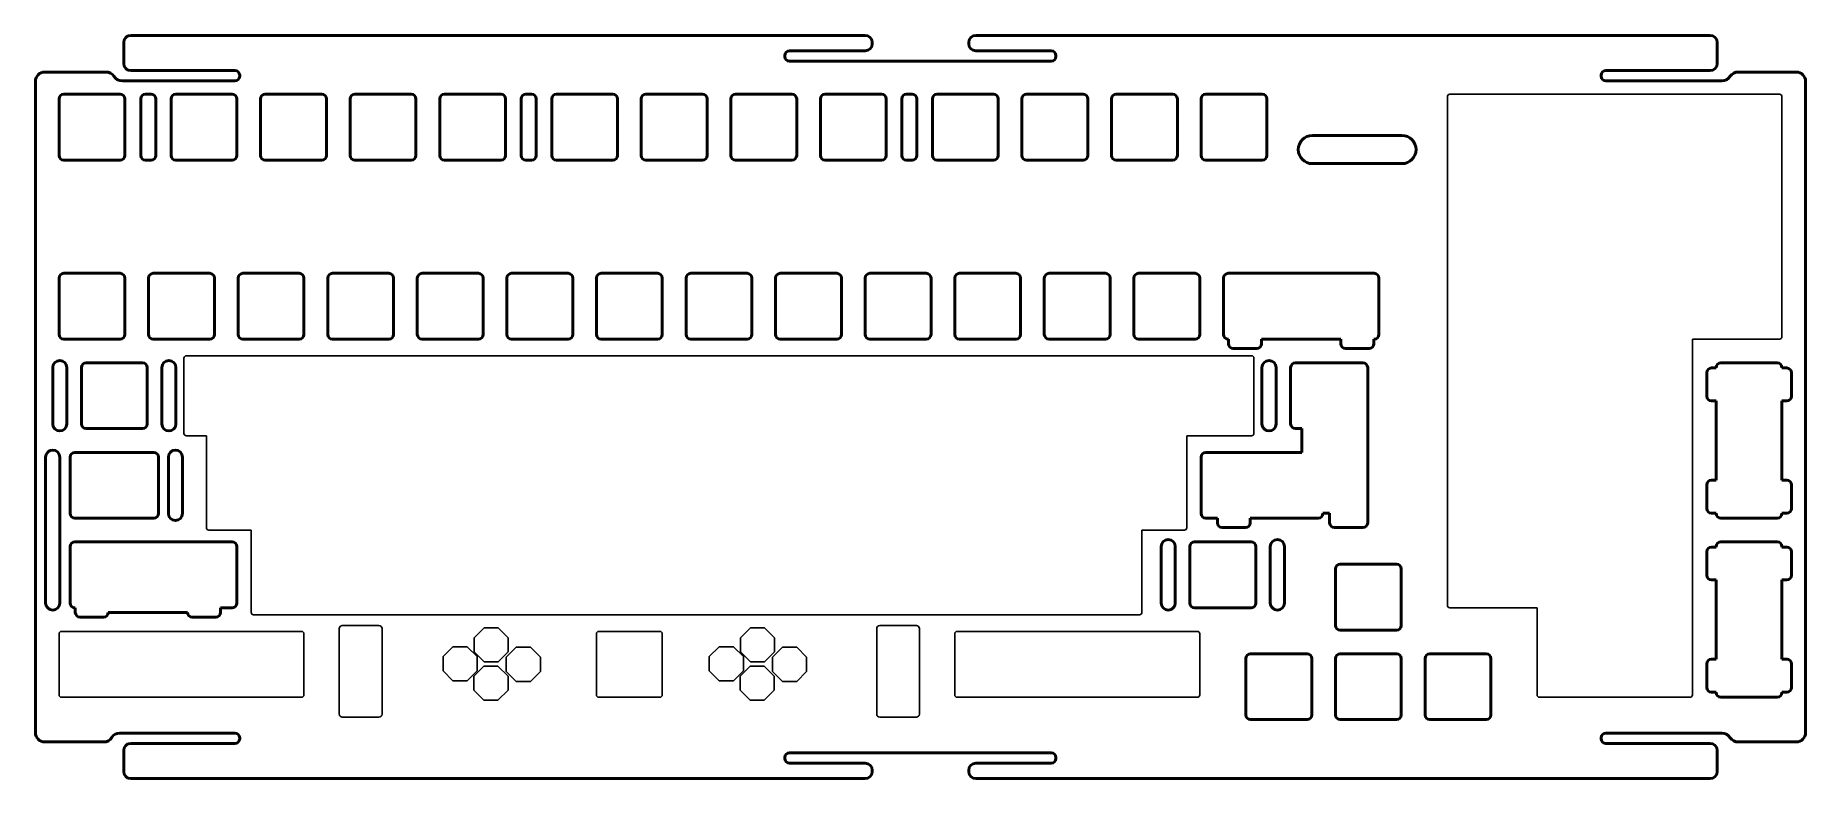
# Model space of a CAD drawing. Header units: millimetres. Extents: x 31 to 407, y 106 to 264.
import ezdxf

# ---------------------------------------------------------------- set-up
doc = ezdxf.new("R2010")
doc.units = ezdxf.units.MM
doc.header["$LTSCALE"] = 0.75
doc.layers.add('Visible', color=7, linetype='Continuous', lineweight=50)

msp = doc.modelspace()

# ---------------------------------------------------------------- linework, layer by layer
for p, q in [((331, 250.92), (331, 142.67)), ((331.5, 251.42), (401.65, 251.42)), ((402.15, 250.92), (402.15, 199.82)), ((289.35, 195.77), (62.8, 195.77)), ((383.1, 194.27), (383.1, 199.32)), ((383.1, 199.32), (401.65, 199.32)), ((62.3, 195.27), (62.3, 179.25)), ((289.85, 195.27), (289.85, 179.25)), ((383.1, 193.27), (383.1, 194.27)), ((383.1, 123.62), (383.1, 193.27)), ((67.06, 178.75), (62.8, 178.75)), ((67.06, 178.75), (67.06, 159.2)), ((275.56, 178.75), (275.56, 159.2)), ((289.35, 178.75), (275.56, 178.75)), ((67.56, 158.7), (76.59, 158.7)), ((76.59, 158.7), (76.59, 141.17)), ((266.04, 158.7), (266.04, 141.17)), ((266.04, 158.7), (275.06, 158.7)), ((77.09, 140.67), (265.54, 140.67)), ((331.5, 142.17), (350.05, 142.17)), ((350.05, 142.17), (350.05, 123.62)), ((35.72, 136.62), (35.72, 123.62)), ((36.22, 137.12), (87.32, 137.12)), ((87.82, 136.62), (87.82, 123.62)), ((95.32, 137.72), (95.32, 119.52)), ((95.97, 138.37), (103.77, 138.37)), ((104.42, 137.72), (104.42, 119.52)), ((124, 135.76), (126.12, 137.88)), ((124, 132.76), (124, 135.76)), ((126.12, 137.88), (129.12, 137.88)), ((129.12, 137.88), (131.24, 135.76)), ((131.24, 135.76), (131.24, 132.76)), ((150.02, 136.62), (150.02, 123.62)), ((150.52, 137.12), (163.52, 137.12)), ((164.02, 136.62), (164.02, 123.62)), ((180.63, 135.76), (182.75, 137.88)), ((180.63, 132.76), (180.63, 135.76)), ((182.75, 137.88), (185.75, 137.88)), ((185.75, 137.88), (187.87, 135.76)), ((187.87, 135.76), (187.87, 132.76)), ((209.62, 137.72), (209.62, 119.52)), ((210.27, 138.37), (218.07, 138.37)), ((218.72, 137.72), (218.72, 119.52)), ((226.22, 136.62), (226.22, 123.62)), ((226.72, 137.12), (277.82, 137.12)), ((278.32, 136.62), (278.32, 123.62)), ((117.39, 131.76), (119.51, 133.88)), ((119.51, 133.88), (122.51, 133.88)), ((122.51, 133.88), (124.63, 131.76)), ((126.12, 130.64), (124, 132.76)), ((131.24, 132.76), (129.12, 130.64)), ((130.85, 131.62), (132.97, 133.74)), ((132.97, 133.74), (135.97, 133.74)), ((135.97, 133.74), (138.09, 131.62)), ((174.02, 131.76), (176.14, 133.88)), ((176.14, 133.88), (179.14, 133.88)), ((179.14, 133.88), (181.27, 131.76)), ((182.75, 130.64), (180.63, 132.76)), ((187.87, 132.76), (185.75, 130.64)), ((187.48, 131.62), (189.6, 133.74)), ((189.6, 133.74), (192.6, 133.74)), ((192.6, 133.74), (194.72, 131.62)), ((117.39, 128.76), (117.39, 131.76)), ((119.51, 126.63), (117.39, 128.76)), ((124.63, 128.76), (122.51, 126.63)), ((123.96, 127.61), (126.08, 129.73)), ((124.63, 131.76), (124.63, 128.76)), ((126.08, 129.73), (129.08, 129.73)), ((129.12, 130.64), (126.12, 130.64)), ((129.08, 129.73), (131.21, 127.61)), ((130.85, 128.62), (130.85, 131.62)), ((132.97, 126.5), (130.85, 128.62)), ((138.09, 128.62), (135.97, 126.5)), ((138.09, 131.62), (138.09, 128.62)), ((174.02, 128.76), (174.02, 131.76)), ((176.14, 126.63), (174.02, 128.76)), ((181.27, 128.76), (179.14, 126.63)), ((180.59, 127.61), (182.71, 129.73)), ((181.27, 131.76), (181.27, 128.76)), ((182.71, 129.73), (185.71, 129.73)), ((185.75, 130.64), (182.75, 130.64)), ((185.71, 129.73), (187.84, 127.61)), ((187.48, 128.62), (187.48, 131.62)), ((189.6, 126.5), (187.48, 128.62)), ((194.72, 128.62), (192.6, 126.5)), ((194.72, 131.62), (194.72, 128.62)), ((122.51, 126.63), (119.51, 126.63)), ((123.96, 124.61), (123.96, 127.61)), ((126.08, 122.49), (123.96, 124.61)), ((131.21, 124.61), (129.08, 122.49)), ((131.21, 127.61), (131.21, 124.61)), ((135.97, 126.5), (132.97, 126.5)), ((179.14, 126.63), (176.14, 126.63)), ((180.59, 124.61), (180.59, 127.61)), ((182.71, 122.49), (180.59, 124.61)), ((187.84, 124.61), (185.71, 122.49)), ((187.84, 127.61), (187.84, 124.61)), ((192.6, 126.5), (189.6, 126.5)), ((36.22, 123.12), (87.32, 123.12)), ((129.08, 122.49), (126.08, 122.49)), ((150.52, 123.12), (163.52, 123.12)), ((185.71, 122.49), (182.71, 122.49)), ((226.72, 123.12), (277.82, 123.12)), ((382.6, 123.12), (350.55, 123.12)), ((95.97, 118.87), (103.77, 118.87)), ((210.27, 118.87), (218.07, 118.87))]:
    msp.add_line(p, q)
for centre, radius, start, end in [((331.5, 250.92), 0.5, 90, 180), ((401.65, 250.92), 0.5, 0, 90), ((401.65, 199.82), 0.5, 270, 0), ((62.8, 195.27), 0.5, 90, 180), ((289.35, 195.27), 0.5, 0, 90), ((62.8, 179.25), 0.5, 180, 270), ((289.35, 179.25), 0.5, 270, 0), ((67.56, 159.2), 0.5, 180, 270), ((275.06, 159.2), 0.5, 270, 0), ((77.09, 141.17), 0.5, 180, 270), ((265.54, 141.17), 0.5, 270, 0), ((331.5, 142.67), 0.5, 180, 270), ((36.22, 136.62), 0.5, 90, 180), ((87.32, 136.62), 0.5, 0, 90), ((95.97, 137.72), 0.65, 90, 180), ((103.77, 137.72), 0.65, 0, 90), ((150.52, 136.62), 0.5, 90, 180), ((163.52, 136.62), 0.5, 0, 90), ((210.27, 137.72), 0.65, 90, 180), ((218.07, 137.72), 0.65, 0, 90), ((226.72, 136.62), 0.5, 90, 180), ((277.82, 136.62), 0.5, 0, 90), ((36.22, 123.62), 0.5, 180, 270), ((87.32, 123.62), 0.5, 270, 0), ((150.52, 123.62), 0.5, 180, 270), ((163.52, 123.62), 0.5, 270, 0), ((226.72, 123.62), 0.5, 180, 270), ((277.82, 123.62), 0.5, 270, 0), ((350.55, 123.62), 0.5, 180, 270), ((382.6, 123.62), 0.5, 270, 0), ((95.97, 119.52), 0.65, 180, 270), ((103.77, 119.52), 0.65, 270, 0), ((210.27, 119.52), 0.65, 180, 270), ((218.07, 119.52), 0.65, 270, 0)]:
    msp.add_arc(centre, radius, start, end)
at = {"layer": 'Visible'}
for p, q in [((207.17, 263.94), (50.97, 263.94)), ((386.88, 263.94), (230.7, 263.94)), ((49.47, 257.95), (49.47, 262.44)), ((191.1, 260.65), (207.17, 260.65)), ((208.67, 262.15), (208.67, 262.44)), ((229.2, 262.44), (229.2, 262.15)), ((230.7, 260.65), (246.75, 260.65)), ((388.38, 257.95), (388.38, 262.44)), ((32.7, 256.15), (45.71, 256.15)), ((50.97, 256.45), (73.14, 256.45)), ((190.1, 259.45), (190.1, 259.65)), ((246.75, 258.45), (191.1, 258.45)), ((247.75, 259.65), (247.75, 259.45)), ((364.72, 256.45), (386.88, 256.45)), ((392.84, 256.15), (405.17, 256.15)), ((30.7, 115.6), (30.7, 254.15)), ((73.14, 254.25), (49.21, 254.25)), ((74.14, 255.45), (74.14, 255.25)), ((363.72, 255.25), (363.72, 255.45)), ((364.72, 254.25), (389.34, 254.25)), ((407.17, 115.6), (407.17, 254.15)), ((35.72, 238.42), (35.72, 250.42)), ((36.72, 251.42), (48.72, 251.42)), ((49.72, 250.42), (49.72, 238.42)), ((53.1, 238.42), (53.1, 250.42)), ((54.1, 251.42), (55.3, 251.42)), ((56.3, 250.42), (56.3, 238.42)), ((59.54, 238.42), (59.54, 250.42)), ((60.54, 251.42), (72.54, 251.42)), ((73.54, 250.42), (73.54, 238.42)), ((78.59, 238.42), (78.59, 250.42)), ((79.59, 251.42), (91.59, 251.42)), ((92.59, 250.42), (92.59, 238.42)), ((97.64, 238.42), (97.64, 250.42)), ((98.64, 251.42), (110.64, 251.42)), ((111.64, 250.42), (111.64, 238.42)), ((116.69, 238.42), (116.69, 250.42)), ((117.69, 251.42), (129.69, 251.42)), ((130.69, 250.42), (130.69, 238.42)), ((134.03, 238.42), (134.03, 250.42)), ((135.03, 251.42), (136.23, 251.42)), ((137.23, 250.42), (137.23, 238.42)), ((140.5, 238.42), (140.5, 250.42)), ((141.5, 251.42), (153.5, 251.42)), ((154.5, 250.42), (154.5, 238.42)), ((159.55, 238.42), (159.55, 250.42)), ((160.55, 251.42), (172.55, 251.42)), ((173.55, 250.42), (173.55, 238.42)), ((178.6, 238.42), (178.6, 250.42)), ((179.6, 251.42), (191.6, 251.42)), ((192.6, 250.42), (192.6, 238.42)), ((197.65, 238.42), (197.65, 250.42)), ((198.65, 251.42), (210.65, 251.42)), ((211.65, 250.42), (211.65, 238.42)), ((214.95, 238.42), (214.95, 250.42)), ((215.95, 251.42), (217.15, 251.42)), ((218.15, 250.42), (218.15, 238.42)), ((221.46, 238.42), (221.46, 250.42)), ((222.46, 251.42), (234.46, 251.42)), ((235.46, 250.42), (235.46, 238.42)), ((240.51, 238.42), (240.51, 250.42)), ((241.51, 251.42), (253.51, 251.42)), ((254.51, 250.42), (254.51, 238.42)), ((259.56, 238.42), (259.56, 250.42)), ((260.56, 251.42), (272.56, 251.42)), ((273.56, 250.42), (273.56, 238.42)), ((278.61, 238.42), (278.61, 250.42)), ((279.61, 251.42), (291.61, 251.42)), ((292.61, 250.42), (292.61, 238.42)), ((302.28, 242.66), (321.33, 242.66)), ((48.72, 237.42), (36.72, 237.42)), ((55.3, 237.42), (54.1, 237.42)), ((72.54, 237.42), (60.54, 237.42)), ((91.59, 237.42), (79.59, 237.42)), ((110.64, 237.42), (98.64, 237.42)), ((129.69, 237.42), (117.69, 237.42)), ((136.23, 237.42), (135.03, 237.42)), ((153.5, 237.42), (141.5, 237.42)), ((172.55, 237.42), (160.55, 237.42)), ((191.6, 237.42), (179.6, 237.42)), ((210.65, 237.42), (198.65, 237.42)), ((217.15, 237.42), (215.95, 237.42)), ((234.46, 237.42), (222.46, 237.42)), ((253.51, 237.42), (241.51, 237.42)), ((272.56, 237.42), (260.56, 237.42)), ((291.61, 237.42), (279.61, 237.42)), ((321.33, 236.66), (302.28, 236.66)), ((35.72, 200.32), (35.72, 212.32)), ((36.72, 213.32), (48.72, 213.32)), ((49.72, 212.32), (49.72, 200.32)), ((54.77, 200.32), (54.77, 212.32)), ((55.77, 213.32), (67.77, 213.32)), ((68.77, 212.32), (68.77, 200.32)), ((73.82, 200.32), (73.82, 212.32)), ((74.82, 213.32), (86.82, 213.32)), ((87.82, 212.32), (87.82, 200.32)), ((92.87, 200.32), (92.87, 212.32)), ((93.87, 213.32), (105.87, 213.32)), ((106.87, 212.32), (106.87, 200.32)), ((111.92, 200.32), (111.92, 212.32)), ((112.92, 213.32), (124.92, 213.32)), ((125.92, 212.32), (125.92, 200.32)), ((130.97, 200.32), (130.97, 212.32)), ((131.97, 213.32), (143.97, 213.32)), ((144.97, 212.32), (144.97, 200.32)), ((150.02, 200.32), (150.02, 212.32)), ((151.02, 213.32), (163.02, 213.32)), ((164.02, 212.32), (164.02, 200.32)), ((169.07, 200.32), (169.07, 212.32)), ((170.07, 213.32), (182.07, 213.32)), ((183.07, 212.32), (183.07, 200.32)), ((188.12, 200.32), (188.12, 212.32)), ((189.12, 213.32), (201.12, 213.32)), ((202.12, 212.32), (202.12, 200.32)), ((207.17, 200.32), (207.17, 212.32)), ((208.17, 213.32), (220.17, 213.32)), ((221.17, 212.32), (221.17, 200.32)), ((226.22, 200.32), (226.22, 212.32)), ((227.22, 213.32), (239.22, 213.32)), ((240.22, 212.32), (240.22, 200.32)), ((245.27, 200.32), (245.27, 212.32)), ((246.27, 213.32), (258.27, 213.32)), ((259.27, 212.32), (259.27, 200.32)), ((264.32, 200.32), (264.32, 212.32)), ((265.32, 213.32), (277.32, 213.32)), ((278.32, 212.32), (278.32, 200.32)), ((283.37, 200.32), (283.37, 212.32)), ((284.37, 213.32), (315.42, 213.32)), ((316.42, 212.32), (316.42, 200.32)), ((48.72, 199.32), (36.72, 199.32)), ((67.77, 199.32), (55.77, 199.32)), ((86.82, 199.32), (74.82, 199.32)), ((105.87, 199.32), (93.87, 199.32)), ((124.92, 199.32), (112.92, 199.32)), ((143.97, 199.32), (131.97, 199.32)), ((163.02, 199.32), (151.02, 199.32)), ((182.07, 199.32), (170.07, 199.32)), ((201.12, 199.32), (189.12, 199.32)), ((220.17, 199.32), (208.17, 199.32)), ((239.22, 199.32), (227.22, 199.32)), ((258.27, 199.32), (246.27, 199.32)), ((277.32, 199.32), (265.32, 199.32)), ((284.46, 199.32), (284.37, 199.32)), ((284.46, 198.32), (284.46, 199.32)), ((290.46, 197.32), (285.46, 197.32)), ((291.46, 199.32), (291.46, 198.32)), ((308.34, 199.32), (291.46, 199.32)), ((308.34, 198.32), (308.34, 199.32)), ((314.34, 197.32), (309.34, 197.32)), ((315.42, 199.32), (315.34, 199.32)), ((315.34, 199.32), (315.34, 198.32)), ((34.39, 181.27), (34.39, 193.27)), ((37.39, 193.27), (37.39, 181.27)), ((40.49, 181.27), (40.49, 193.27)), ((41.49, 194.27), (53.49, 194.27)), ((54.49, 193.27), (54.49, 181.27)), ((57.59, 181.27), (57.59, 193.27)), ((60.59, 193.27), (60.59, 181.27)), ((291.56, 181.27), (291.56, 193.27)), ((294.56, 193.27), (294.56, 181.27)), ((297.66, 181.27), (297.66, 193.27)), ((298.66, 194.27), (313.04, 194.27)), ((314.04, 193.27), (314.04, 160.22)), ((386.15, 187.18), (386.15, 192.18)), ((387.15, 193.18), (388.15, 193.18)), ((388.15, 193.18), (388.15, 193.27)), ((389.15, 194.27), (401.15, 194.27)), ((402.15, 193.27), (402.15, 193.18)), ((402.15, 193.18), (403.15, 193.18)), ((404.15, 192.18), (404.15, 187.18)), ((388.15, 186.18), (387.15, 186.18)), ((388.15, 169.31), (388.15, 186.18)), ((403.15, 186.18), (402.15, 186.18)), ((402.15, 186.18), (402.15, 169.31)), ((53.49, 180.27), (41.49, 180.27)), ((300.04, 180.27), (298.66, 180.27)), ((300.04, 175.22), (300.04, 180.27)), ((32.88, 143.17), (32.88, 174.22)), ((35.88, 174.22), (35.88, 143.17)), ((38.1, 162.22), (38.1, 174.22)), ((39.1, 175.22), (55.87, 175.22)), ((56.87, 174.22), (56.87, 162.22)), ((58.97, 162.22), (58.97, 174.22)), ((61.97, 174.22), (61.97, 162.22)), ((278.61, 162.22), (278.61, 174.22)), ((279.61, 175.22), (300.04, 175.22)), ((386.15, 163.31), (386.15, 168.31)), ((387.15, 169.31), (388.15, 169.31)), ((402.15, 169.31), (403.15, 169.31)), ((404.15, 168.31), (404.15, 163.31)), ((305.95, 162.31), (304.52, 162.31)), ((304.52, 162.31), (304.52, 162.22)), ((305.95, 160.22), (305.95, 162.31)), ((388.15, 162.31), (387.15, 162.31)), ((388.15, 162.22), (388.15, 162.31)), ((403.15, 162.31), (402.15, 162.31)), ((402.15, 162.31), (402.15, 162.22)), ((55.87, 161.22), (39.1, 161.22)), ((282.08, 161.22), (279.61, 161.22)), ((282.08, 160.22), (282.08, 161.22)), ((288.08, 159.22), (283.08, 159.22)), ((289.08, 161.22), (289.08, 160.22)), ((303.52, 161.22), (289.08, 161.22)), ((313.04, 159.22), (306.95, 159.22)), ((401.15, 161.22), (389.15, 161.22)), ((38.1, 143.17), (38.1, 155.17)), ((39.1, 156.17), (72.54, 156.17)), ((73.54, 155.17), (73.54, 143.17)), ((270.13, 143.17), (270.13, 155.17)), ((273.13, 155.17), (273.13, 143.17)), ((276.23, 143.17), (276.23, 155.17)), ((277.23, 156.17), (289.23, 156.17)), ((290.23, 155.17), (290.23, 143.17)), ((293.33, 143.17), (293.33, 155.17)), ((296.33, 155.17), (296.33, 143.17)), ((387.15, 155.08), (388.15, 155.08)), ((388.15, 155.08), (388.15, 155.17)), ((389.15, 156.17), (401.15, 156.17)), ((402.15, 155.17), (402.15, 155.08)), ((402.15, 155.08), (403.15, 155.08)), ((308.19, 151.41), (320.19, 151.41)), ((386.15, 149.08), (386.15, 154.08)), ((404.15, 154.08), (404.15, 149.08)), ((307.19, 138.41), (307.19, 150.41)), ((321.19, 150.41), (321.19, 138.41)), ((388.15, 148.08), (387.15, 148.08)), ((388.15, 131.21), (388.15, 148.08)), ((403.15, 148.08), (402.15, 148.08)), ((402.15, 148.08), (402.15, 131.21)), ((39.19, 142.17), (39.1, 142.17)), ((39.19, 141.17), (39.19, 142.17)), ((45.19, 140.17), (40.19, 140.17)), ((63.07, 141.17), (46.19, 141.17)), ((69.07, 140.17), (64.07, 140.17)), ((72.54, 142.17), (70.07, 142.17)), ((70.07, 142.17), (70.07, 141.17)), ((289.23, 142.17), (277.23, 142.17)), ((320.19, 137.41), (308.19, 137.41)), ((289.14, 132.36), (301.14, 132.36)), ((308.19, 132.36), (320.19, 132.36)), ((327.24, 132.36), (339.24, 132.36)), ((288.14, 119.36), (288.14, 131.36)), ((302.14, 131.36), (302.14, 119.36)), ((307.19, 119.36), (307.19, 131.36)), ((321.19, 131.36), (321.19, 119.36)), ((326.24, 119.36), (326.24, 131.36)), ((340.24, 131.36), (340.24, 119.36)), ((386.15, 125.21), (386.15, 130.21)), ((387.15, 131.21), (388.15, 131.21)), ((402.15, 131.21), (403.15, 131.21)), ((404.15, 130.21), (404.15, 125.21)), ((388.15, 124.21), (387.15, 124.21)), ((388.15, 124.12), (388.15, 124.21)), ((401.15, 123.12), (389.15, 123.12)), ((402.15, 124.21), (402.15, 124.12)), ((403.15, 124.21), (402.15, 124.21)), ((301.14, 118.36), (289.14, 118.36)), ((320.19, 118.36), (308.19, 118.36)), ((339.24, 118.36), (327.24, 118.36)), ((45.24, 113.6), (32.7, 113.6)), ((48.65, 115.5), (73.14, 115.5)), ((73.14, 113.3), (50.97, 113.3)), ((74.14, 114.5), (74.14, 114.3)), ((363.72, 114.3), (363.72, 114.5)), ((364.72, 115.5), (389.34, 115.5)), ((386.88, 113.3), (364.72, 113.3)), ((405.17, 113.6), (392.84, 113.6)), ((49.47, 107.31), (49.47, 111.8)), ((190.1, 110.1), (190.1, 110.3)), ((191.1, 111.3), (246.75, 111.3)), ((247.75, 110.3), (247.75, 110.1)), ((388.38, 111.8), (388.38, 107.31)), ((50.97, 105.81), (207.17, 105.81)), ((207.17, 109.1), (191.1, 109.1)), ((208.67, 107.31), (208.67, 107.6)), ((229.2, 107.6), (229.2, 107.31)), ((246.75, 109.1), (230.7, 109.1)), ((230.7, 105.81), (386.88, 105.81))]:
    msp.add_line(p, q, dxfattribs=at)
at = {"layer": 'Visible', "extrusion": (0, 0, -1)}
for centre, radius, start, end in [((-50.97, 262.44), 1.5, 0, 90), ((-207.17, 262.44), 1.5, 90, 180), ((-386.88, 262.44), 1.5, 90, 180), ((-230.7, 262.15), 1.5, 270, 0), ((-32.7, 254.15), 2, 0, 90), ((-45.71, 254.15), 2, 90, 147.0506), ((-50.97, 257.95), 1.5, 270, 0), ((-386.88, 257.95), 1.5, 180, 270), ((-392.84, 254.15), 2, 32.9494, 90), ((-405.17, 254.15), 2, 90, 180), ((-36.72, 250.42), 1, 0, 90), ((-48.72, 250.42), 1, 90, 180), ((-302.28, 239.66), 3, 270, 90), ((-321.33, 239.66), 3, 90, 270), ((-36.72, 238.42), 1, 270, 0), ((-48.72, 238.42), 1, 180, 270), ((-36.72, 212.32), 1, 0, 90), ((-48.72, 212.32), 1, 90, 180), ((-55.77, 212.32), 1, 0, 90), ((-67.77, 212.32), 1, 90, 180), ((-74.82, 212.32), 1, 0, 90), ((-86.82, 212.32), 1, 90, 180), ((-93.87, 212.32), 1, 0, 90), ((-105.87, 212.32), 1, 90, 180), ((-112.92, 212.32), 1, 0, 90), ((-124.92, 212.32), 1, 90, 180), ((-131.97, 212.32), 1, 0, 90), ((-143.97, 212.32), 1, 90, 180), ((-151.02, 212.32), 1, 0, 90), ((-163.02, 212.32), 1, 90, 180), ((-170.07, 212.32), 1, 0, 90), ((-182.07, 212.32), 1, 90, 180), ((-189.12, 212.32), 1, 0, 90), ((-201.12, 212.32), 1, 90, 180), ((-208.17, 212.32), 1, 0, 90), ((-220.17, 212.32), 1, 90, 180), ((-227.22, 212.32), 1, 0, 90), ((-239.22, 212.32), 1, 90, 180), ((-246.27, 212.32), 1, 0, 90), ((-258.27, 212.32), 1, 90, 180), ((-265.32, 212.32), 1, 0, 90), ((-277.32, 212.32), 1, 90, 180), ((-284.37, 212.32), 1, 0, 90), ((-315.42, 212.32), 1, 90, 180), ((-36.72, 200.32), 1, 270, 0), ((-48.72, 200.32), 1, 180, 270), ((-55.77, 200.32), 1, 270, 0), ((-67.77, 200.32), 1, 180, 270), ((-74.82, 200.32), 1, 270, 0), ((-86.82, 200.32), 1, 180, 270), ((-93.87, 200.32), 1, 270, 0), ((-105.87, 200.32), 1, 180, 270), ((-112.92, 200.32), 1, 270, 0), ((-124.92, 200.32), 1, 180, 270), ((-131.97, 200.32), 1, 270, 0), ((-143.97, 200.32), 1, 180, 270), ((-151.02, 200.32), 1, 270, 0), ((-163.02, 200.32), 1, 180, 270), ((-170.07, 200.32), 1, 270, 0), ((-182.07, 200.32), 1, 180, 270), ((-189.12, 200.32), 1, 270, 0), ((-201.12, 200.32), 1, 180, 270), ((-208.17, 200.32), 1, 270, 0), ((-220.17, 200.32), 1, 180, 270), ((-227.22, 200.32), 1, 270, 0), ((-239.22, 200.32), 1, 180, 270), ((-246.27, 200.32), 1, 270, 0), ((-258.27, 200.32), 1, 180, 270), ((-265.32, 200.32), 1, 270, 0), ((-277.32, 200.32), 1, 180, 270), ((-284.37, 200.32), 1, 270, 0), ((-315.42, 200.32), 1, 180, 270), ((-285.46, 198.32), 1, 270, 0), ((-290.46, 198.32), 1, 180, 270), ((-309.34, 198.32), 1, 270, 0), ((-314.34, 198.32), 1, 180, 270), ((-35.89, 193.27), 1.5, 0, 180), ((-41.49, 193.27), 1, 0, 90), ((-53.49, 193.27), 1, 90, 180), ((-59.09, 193.27), 1.5, 0, 180), ((-293.06, 193.27), 1.5, 0, 180), ((-298.66, 193.27), 1, 0, 90), ((-387.15, 192.18), 1, 0, 90), ((-389.15, 193.27), 1, 0, 90), ((-401.15, 193.27), 1, 90, 180), ((-387.15, 187.18), 1, 270, 0), ((-35.89, 181.27), 1.5, 180, 0), ((-41.49, 181.27), 1, 270, 0), ((-53.49, 181.27), 1, 180, 270), ((-59.09, 181.27), 1.5, 180, 0), ((-293.06, 181.27), 1.5, 180, 0), ((-298.66, 181.27), 1, 270, 0), ((-34.38, 174.22), 1.5, 0, 180), ((-39.1, 174.22), 1, 0, 90), ((-55.87, 174.22), 1, 90, 180), ((-60.47, 174.22), 1.5, 0, 180), ((-279.61, 174.22), 1, 0, 90), ((-387.15, 168.31), 1, 0, 90), ((-39.1, 162.22), 1, 270, 0), ((-55.87, 162.22), 1, 180, 270), ((-60.47, 162.22), 1.5, 180, 0), ((-279.61, 162.22), 1, 270, 0), ((-303.52, 162.22), 1, 180, 270), ((-387.15, 163.31), 1, 270, 0), ((-389.15, 162.22), 1, 270, 0), ((-401.15, 162.22), 1, 180, 270), ((-283.08, 160.22), 1, 270, 0), ((-288.08, 160.22), 1, 180, 270), ((-39.1, 155.17), 1, 0, 90), ((-72.54, 155.17), 1, 90, 180), ((-271.63, 155.17), 1.5, 0, 180), ((-277.23, 155.17), 1, 0, 90), ((-289.23, 155.17), 1, 90, 180), ((-294.83, 155.17), 1.5, 0, 180), ((-387.15, 154.08), 1, 0, 90), ((-389.15, 155.17), 1, 0, 90), ((-401.15, 155.17), 1, 90, 180), ((-308.19, 150.41), 1, 0, 90), ((-320.19, 150.41), 1, 90, 180), ((-387.15, 149.08), 1, 270, 0), ((-34.38, 143.17), 1.5, 180, 0), ((-39.1, 143.17), 1, 270, 0), ((-72.54, 143.17), 1, 180, 270), ((-271.63, 143.17), 1.5, 180, 0), ((-277.23, 143.17), 1, 270, 0), ((-289.23, 143.17), 1, 180, 270), ((-294.83, 143.17), 1.5, 180, 0), ((-40.19, 141.17), 1, 270, 0), ((-45.19, 141.17), 1, 180, 270), ((-64.07, 141.17), 1, 270, 0), ((-69.07, 141.17), 1, 180, 270), ((-308.19, 138.41), 1, 270, 0), ((-320.19, 138.41), 1, 180, 270), ((-289.14, 131.36), 1, 0, 90), ((-301.14, 131.36), 1, 90, 180), ((-308.19, 131.36), 1, 0, 90), ((-320.19, 131.36), 1, 90, 180), ((-327.24, 131.36), 1, 0, 90), ((-339.24, 131.36), 1, 90, 180), ((-387.15, 130.21), 1, 0, 90), ((-387.15, 125.21), 1, 270, 0), ((-389.15, 124.12), 1, 270, 0), ((-401.15, 124.12), 1, 180, 270), ((-289.14, 119.36), 1, 270, 0), ((-301.14, 119.36), 1, 180, 270), ((-308.19, 119.36), 1, 270, 0), ((-320.19, 119.36), 1, 180, 270), ((-327.24, 119.36), 1, 270, 0), ((-339.24, 119.36), 1, 180, 270), ((-32.7, 115.6), 2, 270, 0), ((-45.24, 115.6), 2, 211.6354, 270), ((-50.97, 111.8), 1.5, 0, 90), ((-386.88, 111.8), 1.5, 90, 180), ((-392.84, 115.6), 2, 270, 327.0507), ((-405.17, 115.6), 2, 180, 270), ((-50.97, 107.31), 1.5, 270, 0), ((-207.17, 107.6), 1.5, 90, 180), ((-230.7, 107.31), 1.5, 270, 0), ((-386.88, 107.31), 1.5, 180, 270)]:
    msp.add_arc(centre, radius, start, end, dxfattribs=at)
at = {"layer": 'Visible'}
for centre, radius, start, end in [((230.7, 262.44), 1.5, 90, 180), ((191.1, 259.65), 1, 90, 180), ((207.17, 262.15), 1.5, 270, 0), ((246.75, 259.65), 1, 0, 90), ((73.14, 255.45), 1, 0, 90), ((191.1, 259.45), 1, 180, 270), ((246.75, 259.45), 1, 270, 0), ((364.72, 255.45), 1, 90, 180), ((49.21, 256.42), 2.17, 212.9494, 270), ((73.14, 255.25), 1, 270, 0), ((364.72, 255.25), 1, 180, 270), ((389.34, 256.42), 2.17, 270, 327.0506), ((54.1, 250.42), 1, 90, 180), ((55.3, 250.42), 1, 0, 90), ((60.54, 250.42), 1, 90, 180), ((72.54, 250.42), 1, 0, 90), ((79.59, 250.42), 1, 90, 180), ((91.59, 250.42), 1, 0, 90), ((98.64, 250.42), 1, 90, 180), ((110.64, 250.42), 1, 0, 90), ((117.69, 250.42), 1, 90, 180), ((129.69, 250.42), 1, 0, 90), ((135.03, 250.42), 1, 90, 180), ((136.23, 250.42), 1, 0, 90), ((141.5, 250.42), 1, 90, 180), ((153.5, 250.42), 1, 0, 90), ((160.55, 250.42), 1, 90, 180), ((172.55, 250.42), 1, 0, 90), ((179.6, 250.42), 1, 90, 180), ((191.6, 250.42), 1, 0, 90), ((198.65, 250.42), 1, 90, 180), ((210.65, 250.42), 1, 0, 90), ((215.95, 250.42), 1, 90, 180), ((217.15, 250.42), 1, 0, 90), ((222.46, 250.42), 1, 90, 180), ((234.46, 250.42), 1, 0, 90), ((241.51, 250.42), 1, 90, 180), ((253.51, 250.42), 1, 0, 90), ((260.56, 250.42), 1, 90, 180), ((272.56, 250.42), 1, 0, 90), ((279.61, 250.42), 1, 90, 180), ((291.61, 250.42), 1, 0, 90), ((54.1, 238.42), 1, 180, 270), ((55.3, 238.42), 1, 270, 0), ((60.54, 238.42), 1, 180, 270), ((72.54, 238.42), 1, 270, 0), ((79.59, 238.42), 1, 180, 270), ((91.59, 238.42), 1, 270, 0), ((98.64, 238.42), 1, 180, 270), ((110.64, 238.42), 1, 270, 0), ((117.69, 238.42), 1, 180, 270), ((129.69, 238.42), 1, 270, 0), ((135.03, 238.42), 1, 180, 270), ((136.23, 238.42), 1, 270, 0), ((141.5, 238.42), 1, 180, 270), ((153.5, 238.42), 1, 270, 0), ((160.55, 238.42), 1, 180, 270), ((172.55, 238.42), 1, 270, 0), ((179.6, 238.42), 1, 180, 270), ((191.6, 238.42), 1, 270, 0), ((198.65, 238.42), 1, 180, 270), ((210.65, 238.42), 1, 270, 0), ((215.95, 238.42), 1, 180, 270), ((217.15, 238.42), 1, 270, 0), ((222.46, 238.42), 1, 180, 270), ((234.46, 238.42), 1, 270, 0), ((241.51, 238.42), 1, 180, 270), ((253.51, 238.42), 1, 270, 0), ((260.56, 238.42), 1, 180, 270), ((272.56, 238.42), 1, 270, 0), ((279.61, 238.42), 1, 180, 270), ((291.61, 238.42), 1, 270, 0), ((313.04, 193.27), 1, 0, 90), ((403.15, 192.18), 1, 0, 90), ((403.15, 187.18), 1, 270, 0), ((403.15, 168.31), 1, 0, 90), ((403.15, 163.31), 1, 270, 0), ((306.95, 160.22), 1, 180, 270), ((313.04, 160.22), 1, 270, 0), ((403.15, 154.08), 1, 0, 90), ((403.15, 149.08), 1, 270, 0), ((403.15, 130.21), 1, 0, 90), ((403.15, 125.21), 1, 270, 0), ((48.65, 113.5), 2, 90, 148.3646), ((73.14, 114.5), 1, 0, 90), ((73.14, 114.3), 1, 270, 0), ((364.72, 114.5), 1, 90, 180), ((364.72, 114.3), 1, 180, 270), ((389.34, 113.33), 2.17, 32.9493, 90), ((191.1, 110.3), 1, 90, 180), ((191.1, 110.1), 1, 180, 270), ((246.75, 110.3), 1, 0, 90), ((246.75, 110.1), 1, 270, 0), ((207.17, 107.31), 1.5, 270, 0), ((230.7, 107.6), 1.5, 90, 180)]:
    msp.add_arc(centre, radius, start, end, dxfattribs=at)

doc.saveas('drawing.dxf')
